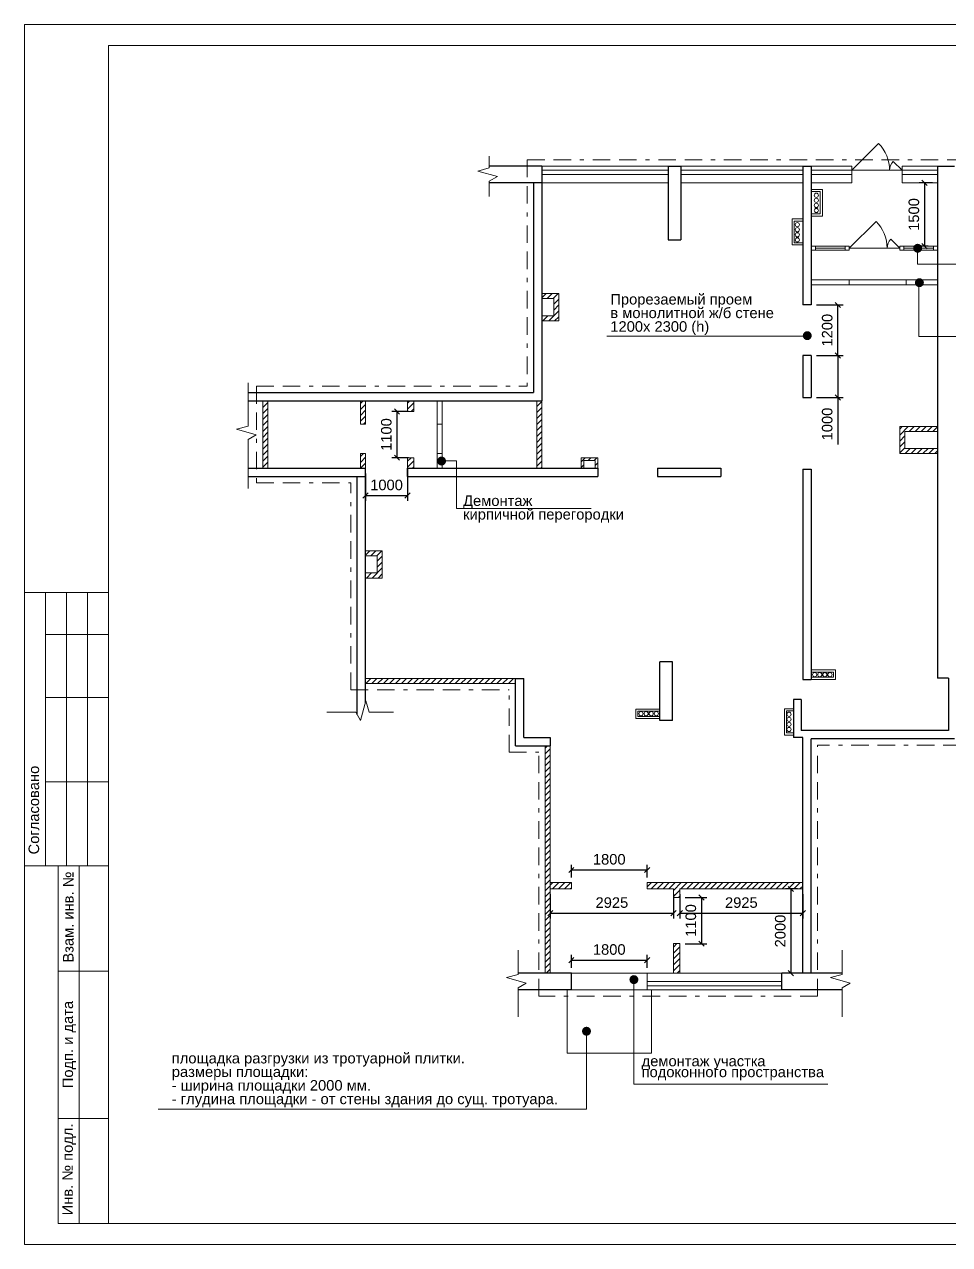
# Model space of a CAD drawing. Header units: metres. Extents: x -544.2 to -490.9, y -265.1 to -198.9.
# Drawn here: x -544.23 to -522.25, y -265.07 to -236.07 of the extents above; entities that cross this region are included whole.
import ezdxf
from ezdxf.enums import TextEntityAlignment as Align

# ---------------------------------------------------------------- set-up
doc = ezdxf.new("R2010")
doc.units = ezdxf.units.M
doc.header["$MEASUREMENT"] = 0
doc.linetypes.add('( Border )', pattern=[1.751, 0.5, -0.25, 0.5, -0.25, 0.001, -0.25])
doc.linetypes.add('DGN Style 3', pattern=[10.117817, 7.227012, -2.890805])
doc.layers.get('DEFPOINTS').update_dxf_attribs({"lineweight": 0})
for name, color, linetype, lineweight in [('Level 44', 7, 'Continuous', 0), ('Level 50', 7, 'Continuous', 0), ('Level 63', 7, 'Continuous', 0)]:
    doc.layers.add(name, color=color, linetype=linetype, lineweight=lineweight)
doc.styles.get("Standard").update_dxf_attribs({"font": 'txt.shx'})
doc.styles.add('Style-Arial', font='arial.ttf')
doc.dimstyles.get("Standard").update_dxf_attribs({"dimtxt": 0.18, "dimasz": 0.18, "dimexe": 0.18, "dimexo": 0.0625, "dimgap": 0.09, "dimtad": 0, "dimtih": 1, "dimtoh": 1, "dimdec": 4, "dimzin": 0, "dimdsep": 46, "dimtxsty": 'Standard', "dimcen": 0.09, "dimadec": 0, "dimazin": 0, "dimtfac": 1, "dimtdec": 4, "dimtofl": 0, "dimtmove": 0, "dimatfit": 3, "dimfxl": 1, "dimtolj": 1, "dimtzin": 0, "dimarcsym": 0})

# ---------------------------------------------------------------- blocks, each defined once
blk = doc.blocks.new('*U17')
at = {"layer": 'Level 44', "color": 6, "linetype": 'Continuous', "lineweight": 13}
for centre in [(-0.181, 0), (-0.06, 0), (0.06, 0), (0.181, 0)]:
    blk.add_circle(centre, 0.05, dxfattribs=at)
blk = doc.blocks.new('*U29')
at = {"layer": 'Level 50', "color": 7, "linetype": 'Continuous', "lineweight": 0}
for p, q in [((-20.487, 14.5), (20.513, 14.5)), ((-20.487, -14.5), (-20.487, 14.5)), ((20.513, -14.5), (-20.487, -14.5))]:
    blk.add_line(p, q, dxfattribs=at)
at = {"layer": 'Level 50', "color": 7, "linetype": 'Continuous', "lineweight": 13}
for p, q in [((-18.487, 14), (20.013, 14)), ((-18.487, 14), (-18.487, -14)), ((-18.926, -14), (20.013, -14))]:
    blk.add_line(p, q, dxfattribs=at)
at = {"layer": 'Level 63', "color": 7, "linetype": 'Continuous', "lineweight": 13}
for p, q in [((-20.487, 1), (-18.487, 1)), ((-20.487, 1), (-20.487, -5.5)), ((-19.987, 1), (-19.987, -5.5)), ((-19.487, 1), (-19.487, -5.5)), ((-18.987, 1), (-18.987, -5.5)), ((-19.987, 0), (-18.487, 0)), ((-19.987, -1.5), (-18.487, -1.5)), ((-19.987, -3.5), (-18.487, -3.5)), ((-20.487, -5.5), (-18.487, -5.5)), ((-19.687, -5.5), (-18.487, -5.5)), ((-19.187, -14), (-19.187, -5.5)), ((-19.687, -8), (-18.487, -8)), ((-19.687, -11.5), (-18.487, -11.5))]:
    blk.add_line(p, q, dxfattribs=at)
at = {"layer": 'Level 63', "color": 7, "linetype": 'Continuous', "lineweight": 13, "flags": 128}
blk.add_lwpolyline([(-18.487, -14), (-19.687, -14), (-19.687, -5.5)], dxfattribs=at)
at = {"layer": 'Level 63', "color": 7, "linetype": 'Continuous', "lineweight": 0, "style": 'Style-Arial'}
for s, p in [('Согласовано', (-20.263, -4.173)), ('Взам. инв. №', (-19.445, -6.716)), ('Подп. и дата', (-19.457, -9.745)), ('Инв. № подл.', (-19.462, -12.713))]:
    blk.add_text(s, height=0.25002, rotation=90, dxfattribs=at).set_placement(p, align=Align.MIDDLE_CENTER)
blk = doc.blocks.new('формат_А3_1')
at = {"layer": 'Level 50', "color": 7, "linetype": 'Continuous', "lineweight": 13}
blk.add_blockref('*U29', (20.487, -14.5), dxfattribs=at)
blk = doc.blocks.new('_Oblique')
at = {"color": 0, "linetype": 'ByBlock', "lineweight": -2}
blk.add_line((0.5, 0.5), (-0.5, -0.5), dxfattribs=at)
blk = doc.blocks.new('*D39')
at = {"color": 0, "linetype": 'Continuous', "lineweight": -2, "transparency": 16777216}
for p, q in [((-525.41, -243.943), (-524.779, -243.943)), ((-524.904, -243.943), (-524.904, -244.943)), ((-525.41, -244.943), (-524.779, -244.943)), ((-524.904, -244.943), (-524.904, -246.059))]:
    blk.add_line(p, q, dxfattribs=at)
at = {"layer": 'DEFPOINTS', "color": 0, "linetype": 'Continuous', "lineweight": 13, "transparency": 16777216}
for p in [(-525.535, -243.943), (-525.535, -244.943), (-524.904, -244.943)]:
    blk.add_point(p, dxfattribs=at)
at = {"color": 0, "linetype": 'Continuous', "lineweight": -2, "transparency": 16777216, "xscale": 0.125, "yscale": 0.125, "zscale": 0.125}
for p, rotation in [((-524.904, -243.943), 90), ((-524.904, -244.943), 270)]:
    blk.add_blockref('_Oblique', p, dxfattribs=dict(at, rotation=rotation))
at = {"color": 0, "linetype": 'Continuous', "lineweight": 13, "transparency": 16777216, "insert": (-525.157, -245.573), "char_height": 0.25, "attachment_point": 5, "rotation": 90, "style": 'Style-Arial'}
blk.add_mtext('1000', dxfattribs=at)
blk = doc.blocks.new('*D40')
at = {"color": 0, "linetype": 'Continuous', "lineweight": -2, "transparency": 16777216}
for p, q in [((-525.41, -242.743), (-524.779, -242.743)), ((-524.904, -243.943), (-524.904, -242.743)), ((-525.41, -243.943), (-524.779, -243.943))]:
    blk.add_line(p, q, dxfattribs=at)
at = {"layer": 'DEFPOINTS', "color": 0, "linetype": 'Continuous', "lineweight": 13, "transparency": 16777216}
for p in [(-525.535, -242.743), (-524.904, -242.743), (-525.535, -243.943)]:
    blk.add_point(p, dxfattribs=at)
at = {"color": 0, "linetype": 'Continuous', "lineweight": -2, "transparency": 16777216, "xscale": 0.125, "yscale": 0.125, "zscale": 0.125}
for p, rotation in [((-524.904, -242.743), 90), ((-524.904, -243.943), 270)]:
    blk.add_blockref('_Oblique', p, dxfattribs=dict(at, rotation=rotation))
at = {"color": 0, "linetype": 'Continuous', "lineweight": 13, "transparency": 16777216, "insert": (-525.157, -243.343), "char_height": 0.25, "attachment_point": 5, "rotation": 90, "style": 'Style-Arial'}
blk.add_mtext('1200', dxfattribs=at)
blk = doc.blocks.new('*D30')
at = {"color": 0, "linetype": 'Continuous', "lineweight": -2, "transparency": 16777216}
for p, q in [((-531.235, -258.498), (-531.235, -258.191)), ((-531.235, -258.316), (-529.435, -258.316)), ((-529.435, -258.498), (-529.435, -258.191))]:
    blk.add_line(p, q, dxfattribs=at)
at = {"layer": 'DEFPOINTS', "color": 0, "linetype": 'Continuous', "lineweight": 13, "transparency": 16777216}
for p in [(-529.435, -258.316), (-531.235, -258.623), (-529.435, -258.623)]:
    blk.add_point(p, dxfattribs=at)
at = {"color": 0, "linetype": 'Continuous', "lineweight": -2, "transparency": 16777216, "xscale": 0.125, "yscale": 0.125, "zscale": 0.125, "rotation": 180}
blk.add_blockref('_Oblique', (-531.235, -258.316), dxfattribs=at)
at = {"color": 0, "linetype": 'Continuous', "lineweight": -2, "transparency": 16777216, "xscale": 0.125, "yscale": 0.125, "zscale": 0.125}
blk.add_blockref('_Oblique', (-529.435, -258.316), dxfattribs=at)
at = {"color": 0, "linetype": 'Continuous', "lineweight": 0, "transparency": 16777216, "insert": (-530.335, -258.063), "char_height": 0.25, "attachment_point": 5, "style": 'Style-Arial'}
blk.add_mtext('1800', dxfattribs=at)
blk = doc.blocks.new('*D31')
at = {"color": 0, "linetype": 'Continuous', "lineweight": -2, "transparency": 16777216}
for p, q in [((-528.535, -256.823), (-528.018, -256.823)), ((-528.143, -256.823), (-528.143, -257.923)), ((-528.535, -257.923), (-528.018, -257.923))]:
    blk.add_line(p, q, dxfattribs=at)
at = {"layer": 'DEFPOINTS', "color": 0, "linetype": 'Continuous', "lineweight": 13, "transparency": 16777216}
for p in [(-528.66, -256.823), (-528.66, -257.923), (-528.143, -257.923)]:
    blk.add_point(p, dxfattribs=at)
at = {"color": 0, "linetype": 'Continuous', "lineweight": -2, "transparency": 16777216, "xscale": 0.125, "yscale": 0.125, "zscale": 0.125}
for p, rotation in [((-528.143, -256.823), 90), ((-528.143, -257.923), 270)]:
    blk.add_blockref('_Oblique', p, dxfattribs=dict(at, rotation=rotation))
at = {"color": 0, "linetype": 'Continuous', "lineweight": 0, "transparency": 16777216, "insert": (-528.396, -257.373), "char_height": 0.25, "attachment_point": 5, "rotation": 90, "style": 'Style-Arial'}
blk.add_mtext('1100', dxfattribs=at)
blk = doc.blocks.new('*D32')
at = {"color": 0, "linetype": 'Continuous', "lineweight": -2, "transparency": 16777216}
for p, q in [((-531.235, -256.348), (-531.235, -256.047)), ((-529.435, -256.348), (-529.435, -256.047)), ((-531.235, -256.172), (-529.435, -256.172))]:
    blk.add_line(p, q, dxfattribs=at)
at = {"layer": 'DEFPOINTS', "color": 0, "linetype": 'Continuous', "lineweight": 13, "transparency": 16777216}
for p in [(-529.435, -256.172), (-531.235, -256.473), (-529.435, -256.473)]:
    blk.add_point(p, dxfattribs=at)
at = {"color": 0, "linetype": 'Continuous', "lineweight": -2, "transparency": 16777216, "xscale": 0.125, "yscale": 0.125, "zscale": 0.125, "rotation": 180}
blk.add_blockref('_Oblique', (-531.235, -256.172), dxfattribs=at)
at = {"color": 0, "linetype": 'Continuous', "lineweight": -2, "transparency": 16777216, "xscale": 0.125, "yscale": 0.125, "zscale": 0.125}
blk.add_blockref('_Oblique', (-529.435, -256.172), dxfattribs=at)
at = {"color": 0, "linetype": 'Continuous', "lineweight": 0, "transparency": 16777216, "insert": (-530.335, -255.919), "char_height": 0.25, "attachment_point": 5, "style": 'Style-Arial'}
blk.add_mtext('1800', dxfattribs=at)
blk = doc.blocks.new('*D33')
at = {"color": 0, "linetype": 'Continuous', "lineweight": -2, "transparency": 16777216}
for p, q in [((-531.735, -256.748), (-531.735, -257.326)), ((-528.81, -256.748), (-528.81, -257.326)), ((-531.735, -257.201), (-528.81, -257.201))]:
    blk.add_line(p, q, dxfattribs=at)
at = {"layer": 'DEFPOINTS', "color": 0, "linetype": 'Continuous', "lineweight": 13, "transparency": 16777216}
for p in [(-531.735, -256.623), (-528.81, -256.623), (-528.81, -257.201)]:
    blk.add_point(p, dxfattribs=at)
at = {"color": 0, "linetype": 'Continuous', "lineweight": -2, "transparency": 16777216, "xscale": 0.125, "yscale": 0.125, "zscale": 0.125, "rotation": 180}
blk.add_blockref('_Oblique', (-531.735, -257.201), dxfattribs=at)
at = {"color": 0, "linetype": 'Continuous', "lineweight": -2, "transparency": 16777216, "xscale": 0.125, "yscale": 0.125, "zscale": 0.125}
blk.add_blockref('_Oblique', (-528.81, -257.201), dxfattribs=at)
at = {"color": 0, "linetype": 'Continuous', "lineweight": 0, "transparency": 16777216, "insert": (-530.272, -256.948), "char_height": 0.25, "attachment_point": 5, "style": 'Style-Arial'}
blk.add_mtext('2925', dxfattribs=at)
blk = doc.blocks.new('*D34')
at = {"color": 0, "linetype": 'Continuous', "lineweight": -2, "transparency": 16777216}
for p, q in [((-528.66, -256.748), (-528.66, -257.326)), ((-525.735, -256.748), (-525.735, -257.326)), ((-528.66, -257.201), (-525.735, -257.201))]:
    blk.add_line(p, q, dxfattribs=at)
at = {"layer": 'DEFPOINTS', "color": 0, "linetype": 'Continuous', "lineweight": 13, "transparency": 16777216}
for p in [(-528.66, -256.623), (-525.735, -256.623), (-525.735, -257.201)]:
    blk.add_point(p, dxfattribs=at)
at = {"color": 0, "linetype": 'Continuous', "lineweight": -2, "transparency": 16777216, "xscale": 0.125, "yscale": 0.125, "zscale": 0.125, "rotation": 180}
blk.add_blockref('_Oblique', (-528.66, -257.201), dxfattribs=at)
at = {"color": 0, "linetype": 'Continuous', "lineweight": -2, "transparency": 16777216, "xscale": 0.125, "yscale": 0.125, "zscale": 0.125}
blk.add_blockref('_Oblique', (-525.735, -257.201), dxfattribs=at)
at = {"color": 0, "linetype": 'Continuous', "lineweight": 0, "transparency": 16777216, "insert": (-527.197, -256.948), "char_height": 0.25, "attachment_point": 5, "style": 'Style-Arial'}
blk.add_mtext('2925', dxfattribs=at)
blk = doc.blocks.new('*D35')
at = {"color": 0, "linetype": 'Continuous', "lineweight": -2, "transparency": 16777216}
for p, q in [((-525.86, -256.623), (-526.145, -256.623)), ((-526.02, -256.623), (-526.02, -258.623)), ((-525.86, -258.623), (-526.145, -258.623))]:
    blk.add_line(p, q, dxfattribs=at)
at = {"layer": 'DEFPOINTS', "color": 0, "linetype": 'Continuous', "lineweight": 13, "transparency": 16777216}
for p in [(-525.735, -256.623), (-526.02, -258.623), (-525.735, -258.623)]:
    blk.add_point(p, dxfattribs=at)
at = {"color": 0, "linetype": 'Continuous', "lineweight": -2, "transparency": 16777216, "xscale": 0.125, "yscale": 0.125, "zscale": 0.125}
for p, rotation in [((-526.02, -256.623), 90), ((-526.02, -258.623), 270)]:
    blk.add_blockref('_Oblique', p, dxfattribs=dict(at, rotation=rotation))
at = {"color": 0, "linetype": 'Continuous', "lineweight": 0, "transparency": 16777216, "insert": (-526.272, -257.623), "char_height": 0.25, "attachment_point": 5, "rotation": 90, "style": 'Style-Arial'}
blk.add_mtext('2000', dxfattribs=at)
blk = doc.blocks.new('*D36')
at = {"color": 0, "linetype": 'Continuous', "lineweight": -2, "transparency": 16777216}
for p, q in [((-522.66, -239.843), (-522.97, -239.843)), ((-522.845, -239.843), (-522.845, -241.343)), ((-522.76, -241.343), (-522.97, -241.343))]:
    blk.add_line(p, q, dxfattribs=at)
at = {"layer": 'DEFPOINTS', "color": 0, "linetype": 'Continuous', "lineweight": 13, "transparency": 16777216}
for p in [(-522.535, -239.843), (-522.845, -241.343), (-522.635, -241.343)]:
    blk.add_point(p, dxfattribs=at)
at = {"color": 0, "linetype": 'Continuous', "lineweight": -2, "transparency": 16777216, "xscale": 0.125, "yscale": 0.125, "zscale": 0.125}
for p, rotation in [((-522.845, -239.843), 90), ((-522.845, -241.343), 270)]:
    blk.add_blockref('_Oblique', p, dxfattribs=dict(at, rotation=rotation))
at = {"color": 0, "linetype": 'Continuous', "lineweight": 0, "transparency": 16777216, "insert": (-523.098, -240.593), "char_height": 0.25, "attachment_point": 5, "rotation": 90, "style": 'Style-Arial'}
blk.add_mtext('1500', dxfattribs=at)
blk = doc.blocks.new('*D37')
at = {"color": 0, "linetype": 'Continuous', "lineweight": -2, "transparency": 16777216}
for p, q in [((-536.125, -246.748), (-536.125, -247.399)), ((-535.125, -246.623), (-535.125, -247.399)), ((-536.125, -247.274), (-535.125, -247.274))]:
    blk.add_line(p, q, dxfattribs=at)
at = {"layer": 'DEFPOINTS', "color": 0, "linetype": 'Continuous', "lineweight": 13, "transparency": 16777216}
for p in [(-535.125, -246.498), (-536.125, -246.623), (-535.125, -247.274)]:
    blk.add_point(p, dxfattribs=at)
at = {"color": 0, "linetype": 'Continuous', "lineweight": -2, "transparency": 16777216, "xscale": 0.125, "yscale": 0.125, "zscale": 0.125, "rotation": 180}
blk.add_blockref('_Oblique', (-536.125, -247.274), dxfattribs=at)
at = {"color": 0, "linetype": 'Continuous', "lineweight": -2, "transparency": 16777216, "xscale": 0.125, "yscale": 0.125, "zscale": 0.125}
blk.add_blockref('_Oblique', (-535.125, -247.274), dxfattribs=at)
at = {"color": 0, "linetype": 'Continuous', "lineweight": 0, "transparency": 16777216, "insert": (-535.625, -247.022), "char_height": 0.25, "attachment_point": 5, "style": 'Style-Arial'}
blk.add_mtext('1000', dxfattribs=at)
blk = doc.blocks.new('*D38')
at = {"color": 0, "linetype": 'Continuous', "lineweight": -2, "transparency": 16777216}
for p, q in [((-535.1, -245.273), (-535.502, -245.273)), ((-535.377, -245.273), (-535.377, -246.373)), ((-535.1, -246.373), (-535.502, -246.373))]:
    blk.add_line(p, q, dxfattribs=at)
at = {"layer": 'DEFPOINTS', "color": 0, "linetype": 'Continuous', "lineweight": 13, "transparency": 16777216}
for p in [(-534.975, -245.273), (-535.377, -246.373), (-534.975, -246.373)]:
    blk.add_point(p, dxfattribs=at)
at = {"color": 0, "linetype": 'Continuous', "lineweight": -2, "transparency": 16777216, "xscale": 0.125, "yscale": 0.125, "zscale": 0.125}
for p, rotation in [((-535.377, -245.273), 90), ((-535.377, -246.373), 270)]:
    blk.add_blockref('_Oblique', p, dxfattribs=dict(at, rotation=rotation))
at = {"color": 0, "linetype": 'Continuous', "lineweight": 0, "transparency": 16777216, "insert": (-535.629, -245.823), "char_height": 0.25, "attachment_point": 5, "rotation": 90, "style": 'Style-Arial'}
blk.add_mtext('1100', dxfattribs=at)

msp = doc.modelspace()

# ---------------------------------------------------------------- hatches: boundary and pattern name
at = {"linetype": 'Continuous', "lineweight": 0}
h = msp.add_hatch(color=5, dxfattribs=at)
edge = h.paths.add_edge_path()
edge.add_arc((-523.00942212, -241.39566885), 0.10683322, 0, 360)
h = msp.add_hatch(color=5, dxfattribs=at)
edge = h.paths.add_edge_path()
edge.add_arc((-522.96805151, -242.21305204), 0.10683322, 0, 360)
at = {"linetype": 'Continuous', "lineweight": 13}
h = msp.add_hatch(color=1, dxfattribs=at)
edge = h.paths.add_edge_path()
edge.add_arc((-525.63082953, -243.4724274), 0.10683322, 0, 360)
at = {"linetype": 'Continuous', "lineweight": 0}
h = msp.add_hatch(color=5, dxfattribs=at)
edge = h.paths.add_edge_path()
edge.add_arc((-534.31756854, -246.45233415), 0.10683322, 0, 360)
h = msp.add_hatch(color=5, dxfattribs=at)
edge = h.paths.add_edge_path()
edge.add_arc((-529.74893328, -258.77753585), 0.10683322, 0, 360)
h = msp.add_hatch(color=5, dxfattribs=at)
edge = h.paths.add_edge_path()
edge.add_arc((-530.87513133, -260.00431633), 0.10683322, 0, 360)
at = {"layer": 'Level 44', "linetype": 'Continuous', "lineweight": 0}
h = msp.add_hatch(dxfattribs=at)
h.set_pattern_fill('HATCH', style=0, pattern_type=2)
h.set_pattern_definition([(45, (-531.60738, -242.53269), (-0.07071, 0.07071), [])])
h.paths.add_polyline_path([(-531.93486884, -243.1227836), (-531.53486884, -243.1227836), (-531.53486884, -242.4727836), (-531.93486884, -242.4727836), (-531.93486884, -242.5927836), (-531.65486884, -242.5927836), (-531.65486884, -243.0027836), (-531.93486884, -243.0027836)])
h = msp.add_hatch(dxfattribs=at)
h.set_pattern_fill('HATCH', style=0, pattern_type=2)
h.set_pattern_definition([(45, (-538.52374, -245.98983), (-0.070711, 0.070711), [])])
h.paths.add_polyline_path([(-538.56486884, -245.0227836), (-538.56486884, -246.6227836), (-538.44486884, -246.6227836), (-538.44486884, -245.0227836)])
h = msp.add_hatch(dxfattribs=at)
h.set_pattern_fill('HATCH', style=0, pattern_type=2)
h.set_pattern_definition([(45, (-536.22843, -245.20868), (-0.07071, 0.07071), [])])
h.paths.add_polyline_path([(-536.24486884, -245.0227836), (-536.24486884, -245.5727836), (-536.12486884, -245.5727836), (-536.12486884, -245.0227836)])
at = {"layer": 'Level 44', "linetype": 'Continuous', "lineweight": 13}
h = msp.add_hatch(dxfattribs=at)
h.set_pattern_fill('HATCH', color=5, style=0, pattern_type=2)
h.set_pattern_definition([(45, (-535.06993, -245.16244), (-0.07071, 0.07071), [])])
h.paths.add_polyline_path([(-535.12486884, -245.0227836), (-535.12486884, -245.2727836), (-534.97486884, -245.2727836), (-534.97486884, -245.0227836)])
at = {"layer": 'Level 44', "linetype": 'Continuous', "lineweight": 0}
h = msp.add_hatch(dxfattribs=at)
h.set_pattern_fill('HATCH', style=0, pattern_type=2)
h.set_pattern_definition([(45, (-531.98671, -246.08173), (-0.070711, 0.070711), [])])
h.paths.add_polyline_path([(-531.93486884, -246.6227836), (-531.93486884, -245.0227836), (-532.05486884, -245.0227836), (-532.05486884, -246.6227836)])
h = msp.add_hatch(dxfattribs=at)
h.set_pattern_fill('HATCH', style=0, pattern_type=2)
h.set_pattern_definition([(45, (-523.11195, -245.65367), (-0.070711, 0.070711), [])])
h.paths.add_polyline_path([(-522.53486884, -246.1527836), (-523.31486884, -246.1527836), (-523.31486884, -245.7527836), (-522.53486884, -245.7527836), (-522.53486884, -245.6327836), (-523.43486884, -245.6327836), (-523.43486884, -246.2727836), (-522.53486884, -246.2727836)])
h = msp.add_hatch(dxfattribs=at)
h.set_pattern_fill('HATCH', style=0, pattern_type=2)
h.set_pattern_definition([(45, (-536.16416, -246.40338), (-0.07071, 0.07071), [])])
h.paths.add_polyline_path([(-536.12486884, -246.6227836), (-536.12486884, -246.2727836), (-536.24486884, -246.2727836), (-536.24486884, -246.6227836)])
at = {"layer": 'Level 44', "linetype": 'Continuous', "lineweight": 13}
h = msp.add_hatch(dxfattribs=at)
h.set_pattern_fill('HATCH', color=5, style=0, pattern_type=2)
h.set_pattern_definition([(45, (-535.02271, -246.4963), (-0.07071, 0.07071), [])])
h.paths.add_polyline_path([(-535.12486884, -246.3727836), (-535.12486884, -246.6227836), (-534.97486884, -246.6227836), (-534.97486884, -246.3727836)])
at = {"layer": 'Level 44', "linetype": 'Continuous', "lineweight": 0}
h = msp.add_hatch(dxfattribs=at)
h.set_pattern_fill('HATCH', style=0, pattern_type=2)
h.set_pattern_definition([(45, (-530.66727, -246.41295), (-0.07071, 0.07071), [])])
h.paths.add_polyline_path([(-530.60486884, -246.6227836), (-530.60486884, -246.3727836), (-531.00486884, -246.3727836), (-531.00486884, -246.6227836), (-530.93986884, -246.6227836), (-530.93986884, -246.4377836), (-530.66986884, -246.4377836), (-530.66986884, -246.6227836)])
h = msp.add_hatch(dxfattribs=at)
h.set_pattern_fill('HATCH', style=0, pattern_type=2)
h.set_pattern_definition([(45, (-535.79738, -248.64269), (-0.07071, 0.07071), [])])
h.paths.add_polyline_path([(-536.12486884, -249.2327836), (-535.72486884, -249.2327836), (-535.72486884, -248.5827836), (-536.12486884, -248.5827836), (-536.12486884, -248.7027836), (-535.84486884, -248.7027836), (-535.84486884, -249.1127836), (-536.12486884, -249.1127836)])
h = msp.add_hatch(dxfattribs=at)
h.set_pattern_fill('HATCH', style=0, pattern_type=2)
h.set_pattern_definition([(45, (-535.62631, -251.67385), (-0.0707107, 0.0707107), [])])
h.paths.add_polyline_path([(-532.56486884, -251.6227836), (-536.12486884, -251.6227836), (-536.12486884, -251.7427836), (-532.56486884, -251.7427836)])
h = msp.add_hatch(dxfattribs=at)
h.set_pattern_fill('HATCH', style=0, pattern_type=2)
h.set_pattern_definition([(45, (-534.41898, -255.8369), (-0.0707107, 0.0707107), [])])
h.paths.add_polyline_path([(-531.73486884, -258.6227836), (-531.73486884, -253.2227836), (-531.85486884, -253.2227836), (-531.85486884, -258.6227836)])
at = {"layer": 'Level 44', "linetype": 'Continuous', "lineweight": 13}
h = msp.add_hatch(dxfattribs=at)
h.set_pattern_fill('HATCH', color=5, style=0, pattern_type=2)
h.set_pattern_definition([(45, (-531.63216, -256.57145), (-0.07071, 0.07071), [])])
h.paths.add_polyline_path([(-531.73486884, -256.6227836), (-531.23486884, -256.6227836), (-531.23486884, -256.4727836), (-531.73486884, -256.4727836)])
h = msp.add_hatch(dxfattribs=at)
h.set_pattern_fill('HATCH', color=5, style=0, pattern_type=2)
h.set_pattern_definition([(45, (-528.99715, -256.56226), (-0.0707107, 0.0707107), [])])
h.paths.add_polyline_path([(-525.73486884, -256.4727836), (-529.43486884, -256.4727836), (-529.43486884, -256.6227836), (-528.80986884, -256.6227836), (-528.80986884, -256.8227836), (-528.65986884, -256.8227836), (-528.65986884, -256.6227836), (-525.73486884, -256.6227836)])
h = msp.add_hatch(dxfattribs=at)
h.set_pattern_fill('HATCH', color=5, style=0, pattern_type=2)
h.set_pattern_definition([(45, (-528.74926, -258.22564), (-0.07071, 0.07071), [])])
h.paths.add_polyline_path([(-528.65986884, -258.6227836), (-528.65986884, -257.9227836), (-528.80986884, -257.9227836), (-528.80986884, -258.6227836)])

# ---------------------------------------------------------------- linework, layer by layer
at = {"color": 1, "linetype": '( Border )', "lineweight": 13, "ltscale": 0.833333}
for p, q in [((-532.28486884, -239.2927836), (-521.98486884, -239.2927836)), ((-532.28486884, -239.2927836), (-532.28486884, -244.6727836)), ((-538.71486884, -244.6727836), (-532.28486884, -244.6727836)), ((-538.71486884, -244.6727836), (-538.71486884, -246.9727836)), ((-538.71486884, -246.9727836), (-536.47486884, -246.9727836)), ((-536.47486884, -251.8927836), (-536.47486884, -246.9727836)), ((-536.47486884, -251.8927836), (-532.71486884, -251.8927836)), ((-532.71486884, -253.3727836), (-532.71486884, -251.8927836)), ((-532.71486884, -253.3727836), (-532.00486884, -253.3727836)), ((-532.00486884, -259.1727836), (-532.00486884, -253.3727836)), ((-525.38486884, -259.1727836), (-525.38486884, -253.2027836)), ((-521.98486884, -253.2027836), (-525.38486884, -253.2027836)), ((-525.38486884, -259.1727836), (-532.00486884, -259.1727836))]:
    msp.add_line(p, q, dxfattribs=at)
at = {"color": 7, "linetype": 'Continuous', "lineweight": 13}
for p, q in [((-536.24486884, -245.5727836), (-536.12486884, -245.5727836)), ((-536.24486884, -246.2727836), (-536.12486884, -246.2727836))]:
    msp.add_line(p, q, dxfattribs=at)
at = {"color": 5, "linetype": 'DGN Style 3', "lineweight": 13}
for p, q in [((-534.42486884, -245.5727836), (-534.30486884, -245.5727836)), ((-534.42486884, -246.2727836), (-534.30486884, -246.2727836)), ((-529.43486884, -259.0227836), (-529.43486884, -258.6227836))]:
    msp.add_line(p, q, dxfattribs=at)
at = {"color": 5, "linetype": 'Continuous', "lineweight": 0}
for p, q in [((-531.33486884, -259.0227836), (-531.33486884, -260.5227836)), ((-529.33486884, -259.0227836), (-529.33486884, -260.5227836)), ((-529.33486884, -260.5227836), (-531.33486884, -260.5227836))]:
    msp.add_line(p, q, dxfattribs=at)
at = {"color": 5, "linetype": 'Continuous', "lineweight": 0, "flags": 128}
for points in [[(-525.14049638, -261.26429133), (-529.75176709, -261.26429133), (-529.75176709, -258.73935146)], [(-541.04563434, -261.85379457), (-530.87513133, -261.85379457), (-530.87513133, -260.00431633)]]:
    msp.add_lwpolyline(points, dxfattribs=at)
at = {"layer": 'Level 44', "color": 7, "linetype": 'Continuous', "lineweight": 0}
for p, q in [((-524.57486884, -239.5427836), (-523.93847274, -238.9063875)), ((-533.18673406, -239.4827739), (-533.18673406, -239.20463142)), ((-523.58700088, -239.33065157), (-523.37486884, -239.5427836)), ((-533.18673406, -239.80347243), (-533.18673406, -240.16188704)), ((-531.93486884, -239.5427836), (-528.93486884, -239.5427836)), ((-531.93486884, -239.6427836), (-528.93486884, -239.6427836)), ((-528.63486884, -239.5427836), (-525.73486884, -239.5427836)), ((-528.63486884, -239.6427836), (-525.73486884, -239.6427836)), ((-525.53486884, -239.5427836), (-524.57486884, -239.5427836)), ((-525.53486884, -239.6427836), (-524.57486884, -239.6427836)), ((-524.57486884, -239.5427836), (-523.37486884, -239.5427836)), ((-523.37486884, -239.5427836), (-522.53486884, -239.5427836)), ((-523.37486884, -239.6427836), (-522.53486884, -239.6427836)), ((-538.9139336, -245.61994008), (-538.9139336, -244.59131594)), ((-538.9139336, -245.94063861), (-538.9139336, -247.10673765)), ((-536.35572721, -252.42449191), (-537.04306656, -252.42449191)), ((-536.03502867, -252.42449191), (-535.46239447, -252.42449191)), ((-532.5021384, -258.65215646), (-532.5021384, -258.07952225)), ((-524.80597578, -258.65215646), (-524.80597578, -258.07952225)), ((-529.43486884, -258.8227836), (-526.23486884, -258.8227836)), ((-529.43486884, -258.9227836), (-526.23486884, -258.9227836)), ((-532.5021384, -258.97285499), (-532.5021384, -259.66019434)), ((-524.80597578, -258.97285499), (-524.80597578, -259.66019434))]:
    msp.add_line(p, q, dxfattribs=at)
at = {"layer": 'Level 44', "color": 7, "linetype": 'Continuous', "lineweight": 30}
for p, q in [((-531.93486884, -239.4427836), (-533.18673406, -239.4427836)), ((-531.93486884, -239.4427836), (-531.93486884, -245.0227836)), ((-528.93486884, -239.4427836), (-528.93486884, -241.1927836)), ((-528.93486884, -239.4427836), (-528.63486884, -239.4427836)), ((-528.63486884, -239.4427836), (-528.63486884, -241.1927836)), ((-525.73486884, -239.4427836), (-525.73486884, -242.7427836)), ((-525.73486884, -239.4427836), (-525.53486884, -239.4427836)), ((-525.53486884, -239.4427836), (-525.53486884, -242.7427836)), ((-522.53486884, -239.4427836), (-522.53486884, -251.6127836)), ((-522.53486884, -239.4427836), (-522.13486884, -239.4427836)), ((-531.93486884, -239.8427836), (-533.18673406, -239.8427836)), ((-532.13486884, -239.8427836), (-532.13486884, -244.8227836)), ((-528.93486884, -241.1927836), (-528.63486884, -241.1927836)), ((-525.53486884, -242.7427836), (-525.73486884, -242.7427836)), ((-525.53486884, -243.9427836), (-525.73486884, -243.9427836)), ((-525.73486884, -243.9427836), (-525.73486884, -244.9427836)), ((-525.53486884, -243.9427836), (-525.53486884, -244.9427836)), ((-538.9139336, -244.8227836), (-532.13486884, -244.8227836)), ((-538.9139336, -245.0227836), (-531.93486884, -245.0227836)), ((-525.73486884, -244.9427836), (-525.53486884, -244.9427836)), ((-538.9139336, -246.6227836), (-536.12486884, -246.6227836)), ((-536.12486884, -252.19265422), (-536.12486884, -246.6227836)), ((-535.12486884, -246.8227836), (-535.12486884, -246.6227836)), ((-535.12486884, -246.6227836), (-530.60486884, -246.6227836)), ((-530.60486884, -246.6227836), (-530.60486884, -246.8227836)), ((-529.18486884, -246.6227836), (-529.18486884, -246.8227836)), ((-529.18486884, -246.6227836), (-527.68486884, -246.6227836)), ((-527.68486884, -246.6227836), (-527.68486884, -246.8227836)), ((-525.73486884, -246.6427836), (-525.73486884, -251.6427836)), ((-525.73486884, -246.6427836), (-525.53486884, -246.6427836)), ((-525.53486884, -246.6427836), (-525.53486884, -251.6427836)), ((-538.9139336, -246.8227836), (-536.12486884, -246.8227836)), ((-536.32486884, -252.47914341), (-536.32486884, -246.8227836)), ((-535.12486884, -246.8227836), (-530.60486884, -246.8227836)), ((-529.18486884, -246.8227836), (-527.68486884, -246.8227836)), ((-529.13486884, -252.6227836), (-529.13486884, -251.2227836)), ((-528.83486884, -251.2227836), (-529.13486884, -251.2227836)), ((-528.83486884, -252.6227836), (-528.83486884, -251.2227836)), ((-532.56486884, -253.2227836), (-532.56486884, -251.6227836)), ((-532.56486884, -251.6227836), (-532.36486884, -251.6227836)), ((-532.36486884, -253.0227836), (-532.36486884, -251.6227836)), ((-525.73486884, -251.6427836), (-525.53486884, -251.6427836)), ((-522.27486884, -251.6127836), (-522.53486884, -251.6127836)), ((-522.27486884, -251.6127836), (-522.27486884, -252.8527836)), ((-525.77486884, -252.1227836), (-525.95486884, -252.1227836)), ((-525.95486884, -252.1227836), (-525.95486884, -253.0227836)), ((-525.77486884, -252.1227836), (-525.77486884, -252.8527836)), ((-528.83486884, -252.6227836), (-529.13486884, -252.6227836)), ((-522.27486884, -252.8527836), (-525.77486884, -252.8527836)), ((-532.36486884, -253.0227836), (-531.73486884, -253.0227836)), ((-531.73486884, -253.0227836), (-531.73486884, -253.2227836)), ((-525.73486884, -253.0227836), (-525.95486884, -253.0227836)), ((-525.73486884, -258.6227836), (-525.73486884, -253.0227836)), ((-525.53486884, -258.6227836), (-525.53486884, -253.0527836)), ((-522.13486884, -253.0527836), (-525.53486884, -253.0527836)), ((-532.56486884, -253.2227836), (-531.73486884, -253.2227836)), ((-531.23486884, -258.6227836), (-532.5021384, -258.6227836)), ((-531.23486884, -259.0227836), (-531.23486884, -258.6227836)), ((-524.80597578, -258.6227836), (-526.23486884, -258.6227836)), ((-526.23486884, -259.0227836), (-526.23486884, -258.6227836)), ((-531.23486884, -259.0227836), (-532.5021384, -259.0227836)), ((-524.80597578, -259.0227836), (-526.23486884, -259.0227836))]:
    msp.add_line(p, q, dxfattribs=at)
at = {"layer": 'Level 44', "color": 7, "linetype": 'Continuous', "lineweight": 13}
for p, q in [((-531.93486884, -239.4427836), (-528.93486884, -239.4427836)), ((-528.63486884, -239.4427836), (-525.73486884, -239.4427836)), ((-525.53486884, -239.4427836), (-524.57486884, -239.4427836)), ((-524.57486884, -239.4427836), (-524.57486884, -239.8427836)), ((-523.37486884, -239.4427836), (-523.37486884, -239.8427836)), ((-523.37486884, -239.4427836), (-522.53486884, -239.4427836)), ((-531.93486884, -239.8427836), (-528.93486884, -239.8427836)), ((-528.63486884, -239.8427836), (-525.73486884, -239.8427836)), ((-525.53486884, -239.8427836), (-524.57486884, -239.8427836)), ((-523.37486884, -239.8427836), (-522.53486884, -239.8427836)), ((-531.93486884, -242.4727836), (-531.53486884, -242.4727836)), ((-531.93486884, -242.5927836), (-531.65486884, -242.5927836)), ((-531.65486884, -242.5927836), (-531.65486884, -243.0027836)), ((-531.53486884, -242.4727836), (-531.53486884, -243.1227836)), ((-531.93486884, -243.0027836), (-531.65486884, -243.0027836)), ((-531.93486884, -243.1227836), (-531.53486884, -243.1227836)), ((-538.56486884, -245.0227836), (-538.56486884, -246.6227836)), ((-538.44486884, -245.0227836), (-538.44486884, -246.6227836)), ((-536.24486884, -245.0227836), (-536.24486884, -245.5727836)), ((-536.12486884, -245.0227836), (-536.12486884, -245.5727836)), ((-532.05486884, -245.0227836), (-532.05486884, -246.6227836)), ((-531.93486884, -245.0227836), (-531.93486884, -246.6227836)), ((-523.43486884, -245.6327836), (-522.53486884, -245.6327836)), ((-523.43486884, -245.6327836), (-523.43486884, -246.2727836)), ((-523.31486884, -245.7527836), (-522.53486884, -245.7527836)), ((-523.31486884, -245.7527836), (-523.31486884, -246.1527836)), ((-523.31486884, -246.1527836), (-522.53486884, -246.1527836)), ((-536.24486884, -246.2727836), (-536.24486884, -246.6227836)), ((-536.12486884, -246.2727836), (-536.12486884, -246.6227836)), ((-531.00486884, -246.6227836), (-531.00486884, -246.3727836)), ((-531.00486884, -246.3727836), (-530.60486884, -246.3727836)), ((-530.93986884, -246.6227836), (-530.93986884, -246.4377836)), ((-530.93986884, -246.4377836), (-530.66986884, -246.4377836)), ((-530.66986884, -246.6227836), (-530.66986884, -246.4377836)), ((-530.60486884, -246.6227836), (-530.60486884, -246.3727836)), ((-523.43486884, -246.2727836), (-522.53486884, -246.2727836)), ((-536.12486884, -248.5827836), (-535.72486884, -248.5827836)), ((-536.12486884, -248.7027836), (-535.84486884, -248.7027836)), ((-535.84486884, -248.7027836), (-535.84486884, -249.1127836)), ((-535.72486884, -248.5827836), (-535.72486884, -249.2327836)), ((-536.12486884, -249.1127836), (-535.84486884, -249.1127836)), ((-536.12486884, -249.2327836), (-535.72486884, -249.2327836)), ((-536.12486884, -251.6227836), (-532.56486884, -251.6227836)), ((-536.12486884, -251.7427836), (-532.56486884, -251.7427836)), ((-531.85486884, -258.6227836), (-531.85486884, -253.2227836)), ((-531.73486884, -258.6227836), (-531.73486884, -253.2227836)), ((-529.43486884, -258.6227836), (-526.23486884, -258.6227836)), ((-529.43486884, -259.0227836), (-526.23486884, -259.0227836))]:
    msp.add_line(p, q, dxfattribs=at)
at = {"layer": 'Level 44', "color": 5, "linetype": 'Continuous', "lineweight": 0}
for p, q in [((-524.63486884, -241.3927836), (-523.99847274, -240.7563875)), ((-523.64700088, -241.18065157), (-523.43486884, -241.3927836)), ((-525.43486884, -241.3427836), (-524.73486884, -241.3427836)), ((-524.73486884, -241.3927836), (-525.43486884, -241.3927836)), ((-525.43486884, -241.4427836), (-524.73486884, -241.4427836)), ((-523.43486884, -241.3927836), (-524.63486884, -241.3927836)), ((-523.33486884, -241.3427836), (-522.63486884, -241.3427836)), ((-522.63486884, -241.3927836), (-523.33486884, -241.3927836)), ((-523.33486884, -241.4427836), (-522.63486884, -241.4427836)), ((-523.00908949, -241.38606534), (-523.00908949, -241.77204341)), ((-523.00908949, -241.77204341), (-518.20730834, -241.77204341)), ((-522.97833163, -243.49072399), (-522.97833163, -242.19592511)), ((-517.25842789, -243.49072399), (-522.97833163, -243.49072399))]:
    msp.add_line(p, q, dxfattribs=at)
at = {"layer": 'Level 44', "color": 5, "linetype": 'DGN Style 3', "lineweight": 13}
for p, q in [((-525.53486884, -242.1427836), (-524.63486884, -242.1427836)), ((-524.63486884, -242.1427836), (-524.63486884, -242.2627836)), ((-523.28486884, -242.1427836), (-523.28486884, -242.2627836)), ((-523.28486884, -242.1427836), (-522.53486884, -242.1427836)), ((-525.53486884, -242.2627836), (-524.63486884, -242.2627836)), ((-523.28486884, -242.2627836), (-522.53486884, -242.2627836)), ((-534.42486884, -245.0227836), (-534.42486884, -245.5727836)), ((-534.30486884, -245.0227836), (-534.30486884, -245.5727836)), ((-534.42486884, -246.2727836), (-534.42486884, -246.6227836)), ((-534.30486884, -246.2727836), (-534.30486884, -246.6227836)), ((-531.23486884, -258.6227836), (-529.43486884, -258.6227836)), ((-529.43486884, -259.0227836), (-531.23486884, -259.0227836))]:
    msp.add_line(p, q, dxfattribs=at)
at = {"layer": 'Level 44', "color": 5, "linetype": 'DGN Style 3', "lineweight": 0}
for p, q in [((-524.63486884, -242.1427836), (-523.28486884, -242.1427836)), ((-523.28486884, -242.2627836), (-524.63486884, -242.2627836)), ((-534.42486884, -245.5727836), (-534.42486884, -246.2727836)), ((-534.30486884, -246.2727836), (-534.30486884, -245.5727836))]:
    msp.add_line(p, q, dxfattribs=at)
at = {"layer": 'Level 44', "color": 1, "linetype": 'Continuous', "lineweight": 13}
msp.add_line((-530.39581006, -243.48751711), (-525.61239136, -243.48751711), dxfattribs=at)
at = {"layer": 'Level 44', "color": 5, "linetype": 'Continuous', "lineweight": 13}
for p, q in [((-535.12486884, -245.2727836), (-535.12486884, -245.0227836)), ((-534.97486884, -245.2727836), (-534.97486884, -245.0227836)), ((-535.12486884, -245.2727836), (-534.97486884, -245.2727836)), ((-535.12486884, -246.6227836), (-535.12486884, -246.3727836)), ((-535.12486884, -246.3727836), (-534.97486884, -246.3727836)), ((-534.97486884, -246.6227836), (-534.97486884, -246.3727836)), ((-531.73486884, -256.4727836), (-531.23486884, -256.4727836)), ((-531.73486884, -256.6227836), (-531.23486884, -256.6227836)), ((-531.23486884, -256.6227836), (-531.23486884, -256.4727836)), ((-529.43486884, -256.6227836), (-529.43486884, -256.4727836)), ((-529.43486884, -256.4727836), (-525.73486884, -256.4727836)), ((-529.43486884, -256.6227836), (-528.80986884, -256.6227836)), ((-528.80986884, -256.6227836), (-528.80986884, -256.8227836)), ((-528.65986884, -256.6227836), (-528.65986884, -256.8227836)), ((-528.65986884, -256.6227836), (-525.73486884, -256.6227836)), ((-528.80986884, -256.8227836), (-528.65986884, -256.8227836)), ((-528.80986884, -257.9227836), (-528.65986884, -257.9227836)), ((-528.80986884, -257.9227836), (-528.80986884, -258.6227836)), ((-528.65986884, -257.9227836), (-528.65986884, -258.6227836))]:
    msp.add_line(p, q, dxfattribs=at)
at = {"layer": 'Level 44', "color": 7, "linetype": 'Continuous', "lineweight": 0, "flags": 128}
for points in [[(-533.18673406, -239.4827739), (-533.45942643, -239.56104822), (-532.99183166, -239.69342297), (-533.18673406, -239.80347243)], [(-525.53486884, -240.04660859), (-525.32234708, -240.04660859), (-525.32234708, -240.58075122), (-525.53486884, -240.58075122)], [(-525.73486884, -240.74852051), (-525.94195938, -240.74852051), (-525.94195938, -241.26765914), (-525.73486884, -241.26765914)], [(-538.9139336, -245.61994008), (-539.18662598, -245.6982144), (-538.7190312, -245.83058915), (-538.9139336, -245.94063861)], [(-525.53486884, -251.5927836), (-525.00891488, -251.5927836), (-525.00891488, -251.46738064), (-525.53486884, -251.46738064)], [(-536.03502867, -252.42449191), (-536.113303, -252.15179953), (-536.24567775, -252.6193943), (-536.35572721, -252.42449191)], [(-529.13486884, -252.52284223), (-529.65714389, -252.52284223), (-529.65714389, -252.39809463), (-529.13486884, -252.39809463)], [(-525.95486884, -252.91366598), (-526.12545399, -252.91366598), (-526.12545399, -252.39152655), (-525.95486884, -252.39152655)], [(-532.5021384, -258.65215646), (-532.77483078, -258.73043078), (-532.30723601, -258.86280553), (-532.5021384, -258.97285499)], [(-524.80597578, -258.65215646), (-525.07866816, -258.73043078), (-524.61107339, -258.86280553), (-524.80597578, -258.97285499)]]:
    msp.add_lwpolyline(points, dxfattribs=at)
at = {"layer": 'Level 44', "color": 7, "linetype": 'Continuous', "lineweight": 13, "flags": 128}
for points in [[(-525.53486884, -239.99660859), (-525.27234708, -239.99660859), (-525.27234708, -240.63075122), (-525.53486884, -240.63075122)], [(-525.73486884, -240.69852051), (-525.99195938, -240.69852051), (-525.99195938, -241.31765914), (-525.73486884, -241.31765914)], [(-525.53486884, -251.6427836), (-524.95891488, -251.6427836), (-524.95891488, -251.41738064), (-525.53486884, -251.41738064)], [(-529.13486884, -252.57284223), (-529.70714389, -252.57284223), (-529.70714389, -252.34809463), (-529.13486884, -252.34809463)], [(-525.95486884, -252.96366598), (-526.17545399, -252.96366598), (-526.17545399, -252.34152655), (-525.95486884, -252.34152655)]]:
    msp.add_lwpolyline(points, dxfattribs=at)
at = {"layer": 'Level 44', "color": 5, "linetype": 'Continuous', "lineweight": 13, "flags": 128}
for points in [[(-525.43486884, -241.3427836), (-525.53486884, -241.3427836), (-525.53486884, -241.4427836), (-525.43486884, -241.4427836), (-525.43486884, -241.3427836)], [(-524.63486884, -241.3427836), (-524.73486884, -241.3427836), (-524.73486884, -241.4427836), (-524.63486884, -241.4427836), (-524.63486884, -241.3427836)], [(-523.33486884, -241.3427836), (-523.43486884, -241.3427836), (-523.43486884, -241.4427836), (-523.33486884, -241.4427836), (-523.33486884, -241.3427836)], [(-522.53486884, -241.3427836), (-522.63486884, -241.3427836), (-522.63486884, -241.4427836), (-522.53486884, -241.4427836), (-522.53486884, -241.3427836)], [(-535.12486884, -245.0227836), (-535.12486884, -245.2727836), (-534.97486884, -245.2727836), (-534.97486884, -245.0227836), (-535.12486884, -245.0227836)], [(-535.12486884, -246.3727836), (-535.12486884, -246.6227836), (-534.97486884, -246.6227836), (-534.97486884, -246.3727836), (-535.12486884, -246.3727836)], [(-531.73486884, -256.6227836), (-531.23486884, -256.6227836), (-531.23486884, -256.4727836), (-531.73486884, -256.4727836), (-531.73486884, -256.6227836)], [(-525.73486884, -256.4727836), (-529.43486884, -256.4727836), (-529.43486884, -256.6227836), (-528.80986884, -256.6227836), (-528.80986884, -256.8227836), (-528.65986884, -256.8227836), (-528.65986884, -256.6227836), (-525.73486884, -256.6227836), (-525.73486884, -256.4727836)], [(-528.65986884, -258.6227836), (-528.65986884, -257.9227836), (-528.80986884, -257.9227836), (-528.80986884, -258.6227836), (-528.65986884, -258.6227836)]]:
    msp.add_lwpolyline(points, close=True, dxfattribs=at)
at = {"layer": 'Level 44', "color": 7, "linetype": 'Continuous', "lineweight": 0, "flags": 128}
for points in [[(-531.93486884, -243.1227836), (-531.53486884, -243.1227836), (-531.53486884, -242.4727836), (-531.93486884, -242.4727836), (-531.93486884, -242.5927836), (-531.65486884, -242.5927836), (-531.65486884, -243.0027836), (-531.93486884, -243.0027836), (-531.93486884, -243.1227836)], [(-538.56486884, -245.0227836), (-538.56486884, -246.6227836), (-538.44486884, -246.6227836), (-538.44486884, -245.0227836), (-538.56486884, -245.0227836)], [(-536.24486884, -245.0227836), (-536.24486884, -245.5727836), (-536.12486884, -245.5727836), (-536.12486884, -245.0227836), (-536.24486884, -245.0227836)], [(-531.93486884, -246.6227836), (-531.93486884, -245.0227836), (-532.05486884, -245.0227836), (-532.05486884, -246.6227836), (-531.93486884, -246.6227836)], [(-522.53486884, -246.1527836), (-523.31486884, -246.1527836), (-523.31486884, -245.7527836), (-522.53486884, -245.7527836), (-522.53486884, -245.6327836), (-523.43486884, -245.6327836), (-523.43486884, -246.2727836), (-522.53486884, -246.2727836), (-522.53486884, -246.1527836)], [(-536.12486884, -246.6227836), (-536.12486884, -246.2727836), (-536.24486884, -246.2727836), (-536.24486884, -246.6227836), (-536.12486884, -246.6227836)], [(-530.60486884, -246.6227836), (-530.60486884, -246.3727836), (-531.00486884, -246.3727836), (-531.00486884, -246.6227836), (-530.93986884, -246.6227836), (-530.93986884, -246.4377836), (-530.66986884, -246.4377836), (-530.66986884, -246.6227836), (-530.60486884, -246.6227836)], [(-536.12486884, -249.2327836), (-535.72486884, -249.2327836), (-535.72486884, -248.5827836), (-536.12486884, -248.5827836), (-536.12486884, -248.7027836), (-535.84486884, -248.7027836), (-535.84486884, -249.1127836), (-536.12486884, -249.1127836), (-536.12486884, -249.2327836)], [(-532.56486884, -251.6227836), (-536.12486884, -251.6227836), (-536.12486884, -251.7427836), (-532.56486884, -251.7427836), (-532.56486884, -251.6227836)], [(-531.73486884, -258.6227836), (-531.73486884, -253.2227836), (-531.85486884, -253.2227836), (-531.85486884, -258.6227836), (-531.73486884, -258.6227836)]]:
    msp.add_lwpolyline(points, close=True, dxfattribs=at)
at = {"layer": 'Level 44', "color": 5, "linetype": 'Continuous', "lineweight": 0, "flags": 128}
msp.add_lwpolyline([(-534.3641826, -246.44392408), (-533.96020866, -246.44392408), (-533.96020866, -247.58347838), (-530.76514204, -247.58347838)], dxfattribs=at)
at = {"layer": 'Level 44', "color": 7, "linetype": 'Continuous', "lineweight": 0}
for centre, radius, start, end in [((-524.57486884, -239.5427836), 0.9, 0, 45), ((-523.37486884, -239.5427836), 0.3, 135, 180)]:
    msp.add_arc(centre, radius, start, end, dxfattribs=at)
at = {"layer": 'Level 44', "color": 5, "linetype": 'Continuous', "lineweight": 0}
for centre, radius, start, end in [((-524.63486884, -241.3927836), 0.9, 0, 45), ((-523.43486884, -241.3927836), 0.3, 135, 180)]:
    msp.add_arc(centre, radius, start, end, dxfattribs=at)

# ---------------------------------------------------------------- block references
at = {"layer": 'Level 44', "color": 6, "linetype": 'Continuous', "lineweight": 13, "rotation": 270}
for p in [(-525.41464849, -240.31686674), (-525.86584017, -241.01530324), (-526.06415875, -252.65105688)]:
    msp.add_blockref('*U17', p, dxfattribs=at)
at = {"layer": 'Level 44', "color": 6, "linetype": 'Continuous', "lineweight": 13}
for p in [(-525.27399816, -251.52880204), (-529.398336, -252.45813614)]:
    msp.add_blockref('*U17', p, dxfattribs=at)
at = {"layer": 'Level 50', "color": 7, "linetype": 'Continuous', "lineweight": 13}
msp.add_blockref('формат_А3_1', (-544.22649686, -236.07495993), dxfattribs=at)

# ---------------------------------------------------------------- texts
at = {"color": 1, "linetype": 'Continuous', "lineweight": 13, "insert": (-530.30886824, -242.48203744), "char_height": 0.25, "attachment_point": 1, "line_spacing_factor": 0.776524, "style": 'Style-Arial'}
msp.add_mtext('Прорезаемый проем\\Pв монолитной ж/б стене\\P1200х 2300 (h)', dxfattribs=at)
at = {"color": 5, "linetype": 'Continuous', "lineweight": 0, "char_height": 0.25, "attachment_point": 1, "style": 'Style-Arial'}
for s, insert, line_spacing_factor in [('Демонтаж\\Pкирпичной перегородки', (-533.80632145, -247.26954275), 0.776524), ('площадка разгрузки из тротуарной плитки.\\Pразмеры площадки: \\P- ширина площадки 2000 мм.\\P- глудина площадки - от стены здания до сущ. тротуара.', (-540.72538667, -260.51895375), 0.774695), ('демонтаж участка \\Pподоконного пространства', (-529.56599086, -260.58692627), 0.621037)]:
    msp.add_mtext(s, dxfattribs=dict(at, insert=insert, line_spacing_factor=line_spacing_factor))

# ---------------------------------------------------------------- dimensions: what is measured, and where the dimension line sits
at = {"color": 5, "linetype": 'Continuous', "lineweight": 0}
for base, p1, p2, picture, middle in [((-522.84511181, -241.3427836), (-522.53486884, -239.8427836), (-522.63486884, -241.3427836), '*D36', (-523.09775506, -240.5927836)), ((-535.37684075, -246.3727836), (-534.97486884, -245.2727836), (-534.97486884, -246.3727836), '*D38', (-535.62948399, -245.8227836)), ((-526.01981157, -258.6227836), (-525.73486884, -256.6227836), (-525.73486884, -258.6227836), '*D35', (-526.27245481, -257.6227836)), ((-528.14329796, -257.9227836), (-528.65986884, -256.8227836), (-528.65986884, -257.9227836), '*D31', (-528.39594121, -257.3727836))]:
    dim = msp.add_linear_dim(base=base, p1=p1, p2=p2, angle=270, dimstyle='Standard', override={"dimtxt": 0.25, "dimasz": 0.125, "dimexe": 0.125, "dimexo": 0.125, "dimgap": 0.125, "dimtad": 1, "dimtih": 0, "dimtoh": 0, "dimlfac": 1000, "dimzin": 11, "dimtxsty": 'Style-Arial', "dimblk": 'Oblique', "dimtolj": 0, "dimtzin": 11}, dxfattribs=at)
    dim.commit()
    dim.dimension.update_dxf_attribs({"geometry": picture, "text_midpoint": middle})
at = {"color": 1, "linetype": 'Continuous', "lineweight": 13}
dim = msp.add_linear_dim(base=(-524.90385894, -242.7427836), p1=(-525.53486884, -243.9427836), p2=(-525.53486884, -242.7427836), angle=90, dimstyle='Standard', override={"dimtxt": 0.25, "dimasz": 0.125, "dimexe": 0.125, "dimexo": 0.125, "dimgap": 0.125, "dimtad": 1, "dimtih": 0, "dimtoh": 0, "dimlfac": 1000, "dimzin": 11, "dimtxsty": 'Style-Arial', "dimblk": 'Oblique', "dimtolj": 0, "dimtzin": 11}, dxfattribs=at)
dim.commit()
dim.dimension.update_dxf_attribs({"geometry": '*D40', "text_midpoint": (-525.15650219, -243.3427836)})
dim = msp.add_linear_dim(base=(-524.90385894, -244.9427836), p1=(-525.53486884, -243.9427836), p2=(-525.53486884, -244.9427836), angle=270, dimstyle='Standard', override={"dimtxt": 0.25, "dimasz": 0.125, "dimexe": 0.125, "dimexo": 0.125, "dimgap": 0.125, "dimtad": 1, "dimtih": 0, "dimtoh": 0, "dimlfac": 1000, "dimzin": 11, "dimtxsty": 'Style-Arial', "dimblk": 'Oblique', "dimtolj": 0, "dimtzin": 11}, dxfattribs=at)
dim.commit()
dim.dimension.update_dxf_attribs({"geometry": '*D39', "text_midpoint": (-524.90385894, -245.57273787), "dimtype": 160})
at = {"color": 5, "linetype": 'Continuous', "lineweight": 0}
for base, p1, p2, picture, middle in [((-535.12486884, -247.27448773), (-536.12486884, -246.6227836), (-535.12486884, -246.4977836), '*D37', (-535.62486884, -247.02184449)), ((-529.43486884, -256.17168644), (-531.23486884, -256.4727836), (-529.43486884, -256.4727836), '*D32', (-530.33486884, -255.91904319)), ((-528.80986884, -257.20096129), (-531.73486884, -256.6227836), (-528.80986884, -256.6227836), '*D33', (-530.27236884, -256.94831804)), ((-525.73486884, -257.20096129), (-528.65986884, -256.6227836), (-525.73486884, -256.6227836), '*D34', (-527.19736884, -256.94831804)), ((-529.43486884, -258.31597919), (-531.23486884, -258.6227836), (-529.43486884, -258.6227836), '*D30', (-530.33486884, -258.06333594))]:
    dim = msp.add_linear_dim(base=base, p1=p1, p2=p2, dimstyle='Standard', override={"dimtxt": 0.25, "dimasz": 0.125, "dimexe": 0.125, "dimexo": 0.125, "dimgap": 0.125, "dimtad": 1, "dimtih": 0, "dimtoh": 0, "dimlfac": 1000, "dimzin": 11, "dimtxsty": 'Style-Arial', "dimblk": 'Oblique', "dimtolj": 0, "dimtzin": 11}, dxfattribs=at)
    dim.commit()
    dim.dimension.update_dxf_attribs({"geometry": picture, "text_midpoint": middle})

doc.saveas('drawing.dxf')
